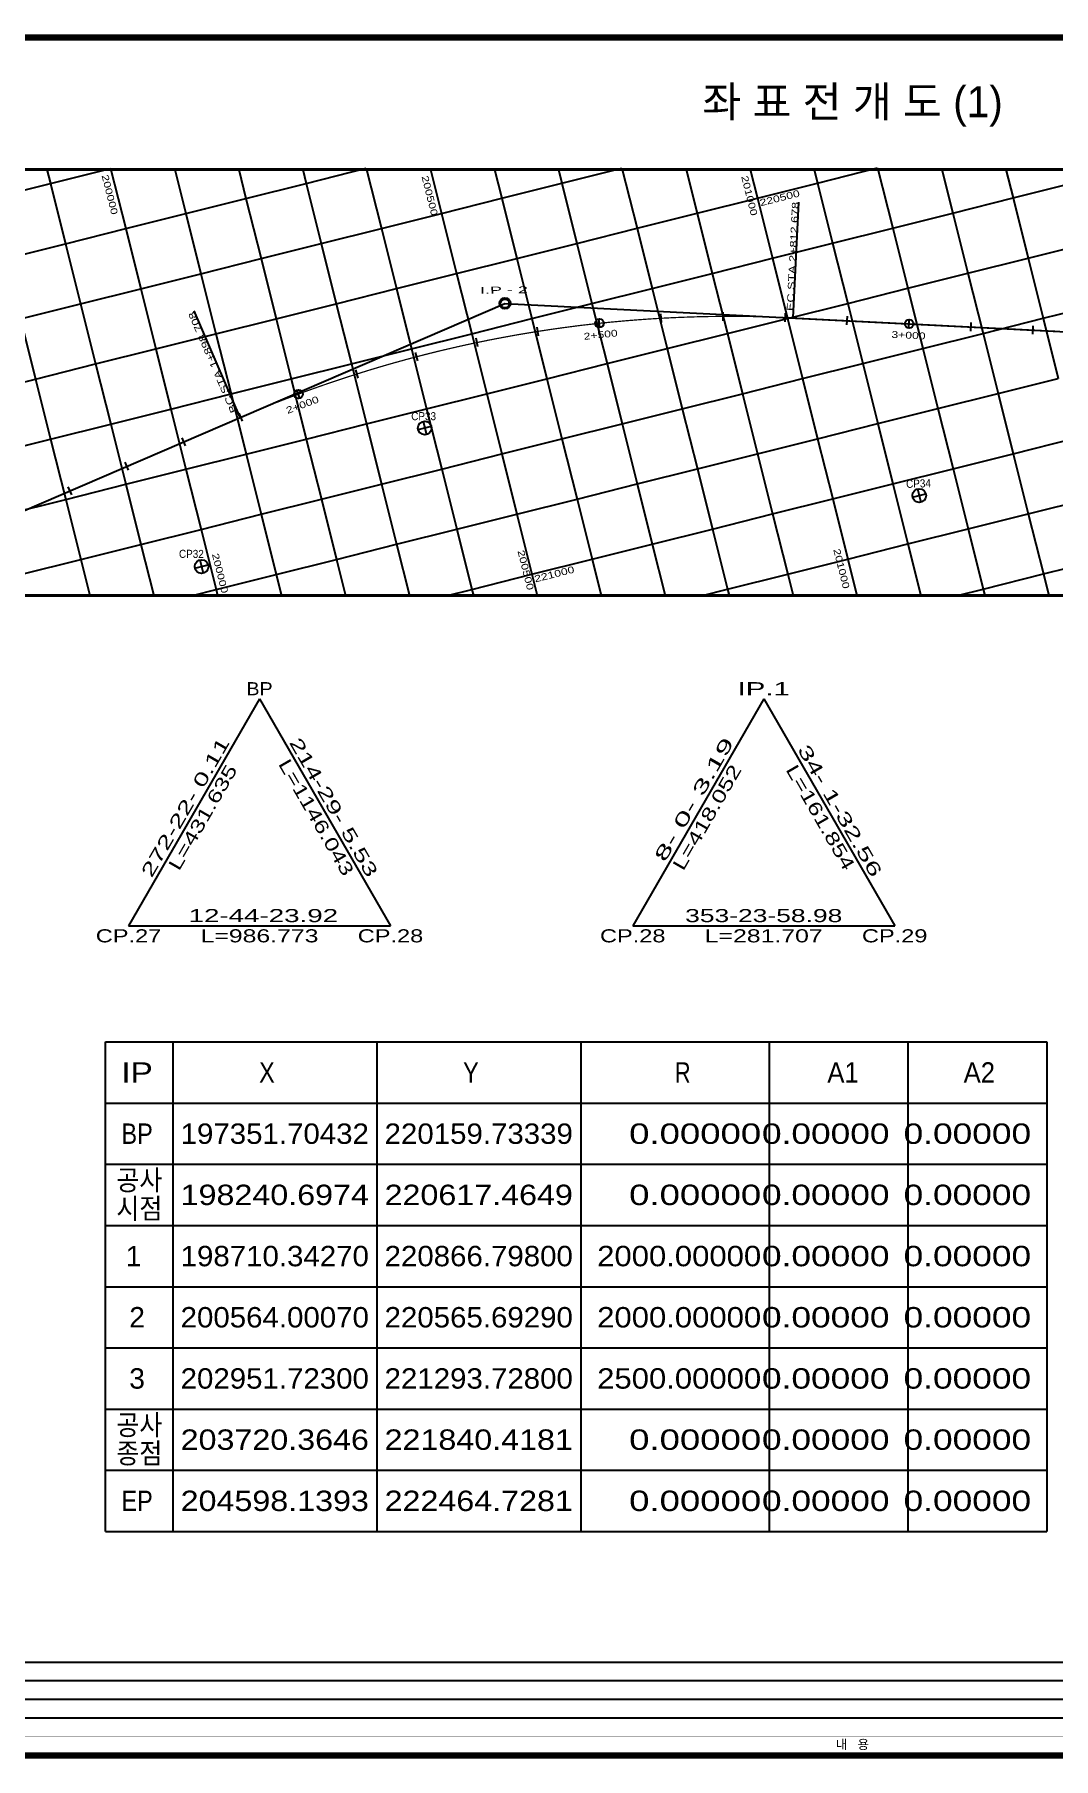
# Model space of a CAD drawing. Header units: millimetres. Extents: x 0 to 1450, y 0 to 594.
# Drawn here: x 464 to 792, y 19 to 575 of the extents above; entities that cross this region are included whole.
import ezdxf
from ezdxf.enums import TextEntityAlignment as Align

# ---------------------------------------------------------------- set-up
doc = ezdxf.new("R2010")
doc.units = ezdxf.units.MM
doc.header["$LTSCALE"] = 10
for name, color, linetype in [('CA-ALGN-CNTL', 2, 'Continuous'), ('CA-ALGN-IPLN', 1, 'Continuous'), ('CA-ALGN-STSM', 2, 'Continuous'), ('CA-ALGN-SUBL', 1, 'Continuous'), ('CA-ALGN-SUBT', 2, 'Continuous'), ('CA-ALGN-TEXT', 3, 'Continuous'), ('CA-TABL-LIN1', 4, 'Continuous'), ('CA-TABL-LIN2', 1, 'Continuous'), ('CA-TABL-TEX1', 6, 'Continuous'), ('CA-TABL-TEX2', 3, 'Continuous'), ('CV-GRID-BORD', 4, 'Continuous'), ('CV-GRID-LINE', 1, 'Continuous'), ('CV-GRID-TEXT', 4, 'Continuous'), ('CX-BORD', 3, 'Continuous'), ('CX-BORD-LIN1', 4, 'Continuous'), ('CX-BORD-LIN2', 3, 'Continuous'), ('CX-BORD-TEX2', 7, 'Continuous'), ('CX-BORD-TEX3', 6, 'Continuous')]:
    doc.layers.add(name, color=color, linetype=linetype)
doc.styles.add('GHS', font='Dotum.ttf')
doc.styles.add('RP2', font='Dotum.ttf')
doc.styles.add('TB_TEXT', font='Dotum.ttf')
doc.styles.add('TB_WBTXT', font='Dotum.ttf')
doc.styles.add('TB_WMTXT', font='Dotum.ttf')

# ---------------------------------------------------------------- blocks, each defined once
blk = doc.blocks.new('CXBLKA1-KHCA-부산~울산409_K2H(가1450)')
at = {"layer": 'CX-BORD-LIN1', "const_width": 2}
blk.add_lwpolyline([(1430, 20), (25, 20), (25, 574), (1430, 574)], close=True, dxfattribs=at)
at = {"layer": 'CX-BORD-LIN1'}
for points, const_width in [([(1430, 50), (25, 50)], 0.6), ([(1200, 26), (295, 26)], 0.2)]:
    blk.add_lwpolyline(points, dxfattribs=dict(at, const_width=const_width))
at = {"layer": 'CX-BORD-LIN2'}
for points in [[(1200, 44), (295, 44)], [(1200, 38), (295, 38)], [(1200, 32), (295, 32)]]:
    blk.add_lwpolyline(points, dxfattribs=at)
at = {"layer": 'CX-BORD-LIN1', "style": 'TB_TEXT'}
for tag, height, p in [('TR_RNUM4', 3, (310.11, 46.64)), ('TR_RDAT4', 3.5, (342.5, 47)), ('TR_DGN4', 3.5, (1093.12, 47)), ('TR_CHK4', 3.5, (1133.12, 47)), ('TR_APP4', 3.5, (1173.12, 47)), ('TR_RNUM3', 3, (310.11, 40.64)), ('TR_RDAT3', 3.5, (342.5, 41)), ('TR_DGN3', 3.5, (1093.12, 41)), ('TR_CHK3', 3.5, (1133.12, 41)), ('TR_APP3', 3.5, (1173.12, 41)), ('TR_RNUM2', 3, (310.11, 34.64)), ('TR_RDAT2', 3.5, (342.5, 35)), ('TR_DGN2', 3.5, (1093.12, 35)), ('TR_CHK2', 3.5, (1133.12, 35)), ('TR_APP2', 3.5, (1173.12, 35)), ('TR_RNUM1', 3, (310.11, 28.64)), ('TR_RDAT1', 3.5, (342.5, 29)), ('TR_DGN1', 3.5, (1093.12, 29)), ('TR_CHK1', 3.5, (1133.12, 29)), ('TR_APP1', 3.5, (1173.12, 29))]:
    blk.add_attdef(tag, text='', height=height, dxfattribs=at).set_placement(p, align=Align.MIDDLE_CENTER)
for tag, p in [('TR_RCON4', (367.3, 47)), ('TR_RCON3', (367.3, 41)), ('TR_RCON2', (367.3, 35)), ('TR_RCON1', (367.3, 29))]:
    blk.add_attdef(tag, text='', height=3.5, dxfattribs=at).set_placement(p, align=Align.MIDDLE_LEFT)
at = {"layer": 'CX-BORD-LIN2', "style": 'TB_TEXT'}
blk.add_attdef('TD_VERSION', text='', height=3, rotation=90, dxfattribs=at).set_placement((1434.5, 68.01), align=Align.MIDDLE_CENTER)
at = {"layer": 'CX-BORD-TEX2', "style": 'TB_WMTXT'}
for tag, height, p in [('TB_CNAME', 5, (40.34, 551.83)), ('TB_CSCOP', 4, (41.63, 543.83))]:
    blk.add_attdef(tag, text='', height=height, dxfattribs=at).set_placement(p, align=Align.BOTTOM_LEFT)
at = {"layer": 'CX-BORD-TEX2', "style": 'TB_WBTXT'}
for tag, height, p in [('TB_MTITIL', 10, (727.5, 553.33)), ('TB_STITL', 7, (727.5, 538.33))]:
    blk.add_attdef(tag, text='', height=height, dxfattribs=at).set_placement(p, align=Align.MIDDLE_CENTER)
at = {"layer": 'CX-BORD-TEX3', "style": 'TB_TEXT'}
blk.add_text('내   용', height=3, dxfattribs=at).set_placement((727.45, 23.58), align=Align.MIDDLE)
for tag, height, p in [('TD_DCOMP', 4.5, (242.5, 45)), ('TD_CSECT', 4.5, (1245, 45)), ('TD_DNAME_TOP', 4.5, (1389, 45)), ('TD_DNAME_MAIN', 4.5, (1389, 39.01)), ('TD_CCOMP', 4.5, (242.5, 35)), ('TD_HSCAL', 4.5, (1260.7, 35.24)), ('TD_VSCAL', 4.5, (1289.78, 35.24)), ('TD_DNAME_BOT', 3, (1389, 33.65)), ('TD_CNAME', 4.5, (90, 25.75)), ('TD_CSTEP', 4.5, (278.24, 25.53)), ('TD_FIELD', 4.5, (207.5, 25.53)), ('TD_DWGCODE', 4.5, (1275, 25.39)), ('TD_DWGNO', 4.5, (1389, 25.39))]:
    blk.add_attdef(tag, text='', height=height, dxfattribs=at).set_placement(p, align=Align.MIDDLE_CENTER)
at = {"layer": 'CX-BORD-TEX3', "style": 'TB_TEXT', "width": 0.9}
blk.add_attdef('TD_CDIST', text='', height=4, dxfattribs=at).set_placement((1290, 45), align=Align.MIDDLE_CENTER)

msp = doc.modelspace()

# ---------------------------------------------------------------- linework, layer by layer
at = {"layer": 'CA-ALGN-CNTL', "const_width": 0.4}
msp.add_lwpolyline([(460.78, 421.69), (463.9, 423.03), (464.08, 423.11), (464.6, 423.33), (465, 423.51), (466.14, 424), (466.84, 424.3), (466.93, 424.34), (467.76, 424.7), (469.41, 425.41), (469.87, 425.6), (470.24, 425.76), (470.51, 425.88), (471.43, 426.28), (472.57, 426.77), (473.09, 426.99), (475.11, 427.86), (478.78, 429.44), (481.54, 430.63), (482.45, 431.02), (486.13, 432.61), (489.8, 434.19), (493.48, 435.77), (497.15, 437.35), (500.82, 438.93), (504.5, 440.52), (508.17, 442.1), (511.85, 443.68), (515.52, 445.26), (518.83, 446.69), (519.19, 446.84), (522.87, 448.43), (524.89, 449.3), (526.54, 450.01), (529.98, 451.49), (530.21, 451.59), (531.13, 451.98), (531.91, 452.31), (533.9, 453.15), (537.6, 454.67), (541.31, 456.16), (545.04, 457.61), (548.78, 459.02), (549.08, 459.14), (549.21, 459.18), (550.09, 459.51), (550.41, 459.63), (552.53, 460.4), (556.3, 461.74), (560.09, 463.04), (563.88, 464.3), (567.69, 465.52), (571.51, 466.71), (572.28, 466.94), (573.62, 467.35), (575.34, 467.86), (579.19, 468.97), (581.88, 469.72), (582.08, 469.77), (582.65, 469.93), (583.04, 470.04), (584.97, 470.56), (585.42, 470.68), (586.32, 470.92), (586.9, 471.07), (587.78, 471.3), (588.84, 471.57), (590.29, 471.94), (590.78, 472.06), (591.36, 472.21), (593.79, 472.81), (594.66, 473.02), (594.76, 473.04), (597.39, 473.66), (597.74, 473.74), (598.48, 473.91), (598.56, 473.93), (599.73, 474.2), (600.12, 474.29), (600.51, 474.38), (600.51, 474.38), (602.46, 474.81), (603.44, 475.02), (604.57, 475.27), (604.77, 475.31), (606.37, 475.65), (609.57, 476.3), (609.66, 476.32), (610.29, 476.45), (614.22, 477.2), (618.15, 477.92), (619.14, 478.1), (622.09, 478.6), (622.69, 478.7), (626.04, 479.25), (630, 479.85), (633.96, 480.41), (637.92, 480.93), (640.31, 481.23), (640.9, 481.3), (640.96, 481.3), (641.89, 481.41), (645.87, 481.86), (649.85, 482.26), (653.83, 482.62), (655.13, 482.73), (655.53, 482.77), (656.62, 482.85), (657.82, 482.95), (661.81, 483.23), (665.8, 483.48), (669.8, 483.68), (673.79, 483.84), (676.59, 483.93), (676.79, 483.94), (677.79, 483.97), (678.39, 483.98), (680.79, 484.03), (681.79, 484.05), (682.73, 484.06), (685.79, 484.09), (688.19, 484.1), (689.79, 484.1), (693.79, 484.06), (694.29, 484.05), (694.99, 484.04), (695.09, 484.04), (695.53, 484.03), (696.43, 484.02), (697.29, 484), (697.79, 483.99), (698.89, 483.96), (699.29, 483.95), (700.09, 483.92), (700.29, 483.92), (701.79, 483.87), (702.89, 483.83), (702.99, 483.83), (703.29, 483.82), (704.79, 483.76), (705.78, 483.71), (708.32, 483.59), (708.74, 483.57), (709.44, 483.54), (709.78, 483.52), (713.77, 483.32), (714.27, 483.29), (717.57, 483.13), (717.77, 483.12), (717.89, 483.11), (719.17, 483.05), (720.23, 482.99), (721.76, 482.92), (722.82, 482.86), (722.82, 482.86), (724.16, 482.8), (725.76, 482.71), (727.22, 482.64), (729.36, 482.53), (729.75, 482.51), (730.75, 482.46), (731.25, 482.44), (731.65, 482.42), (732.25, 482.39), (733.75, 482.31), (734.21, 482.29), (735.45, 482.23), (735.95, 482.2), (736.35, 482.18), (736.55, 482.17), (737.74, 482.11), (741.2, 481.94), (741.74, 481.91), (742.94, 481.85), (743.74, 481.81), (744.74, 481.76), (745.73, 481.71), (748.19, 481.58), (749.43, 481.52), (749.73, 481.51), (751.53, 481.42), (752.73, 481.36), (753.38, 481.32), (753.42, 481.32), (753.72, 481.31), (755.18, 481.23), (757.72, 481.1), (759.72, 481), (760.12, 480.98), (761.71, 480.9), (762.17, 480.88), (764.31, 480.77), (765.71, 480.7), (769.16, 480.53), (769.7, 480.5), (773.7, 480.3), (774.7, 480.25), (775.17, 480.22), (775.17, 480.22), (776.22, 480.17), (777.69, 480.1), (778.82, 480.04), (781.69, 479.9), (785.68, 479.69), (789.68, 479.49), (793.67, 479.29)], dxfattribs=at)
at = {"layer": 'CA-ALGN-IPLN'}
msp.add_lwpolyline([(59.12, 390.16), (270.45, 339.73), (615.41, 488.28), (1114.03, 463.14)], dxfattribs=at)
at = {"layer": 'CA-ALGN-STSM', "linetype": 'Continuous'}
for p, q in [((665.88, 482.08), (665.72, 484.87)), ((685.8, 482.69), (685.78, 485.49)), ((705.72, 482.32), (705.85, 485.11)), ((725.69, 481.32), (725.83, 484.11)), ((626.26, 477.86), (625.83, 480.63)), ((646.02, 480.47), (645.72, 483.25)), ((646.02, 480.47), (645.72, 483.25)), ((745.66, 480.31), (745.8, 483.11)), ((745.66, 480.31), (745.8, 483.11)), ((765.64, 479.3), (765.78, 482.1)), ((785.61, 478.3), (785.75, 481.09)), ((606.66, 474.28), (606.09, 477.02)), ((587.26, 469.71), (586.55, 472.42)), ((568.11, 464.19), (567.27, 466.86)), ((549.27, 457.71), (548.29, 460.34)), ((549.27, 457.71), (548.29, 460.34)), ((530.77, 450.3), (529.66, 452.88)), ((512.4, 442.39), (511.29, 444.97)), ((587.4, 447.56), (591.67, 448.63)), ((589, 450.22), (590.07, 445.96)), ((494.03, 434.48), (492.92, 437.06)), ((475.66, 426.57), (474.55, 429.14)), ((748.46, 428.43), (749.53, 424.16)), ((746.86, 425.76), (751.13, 426.83)), ((515.41, 402.87), (519.68, 403.94)), ((517.01, 405.54), (518.08, 401.27))]:
    msp.add_line(p, q, dxfattribs=at)
for centre, radius in [((615.41, 488.28), 1.8), ((615.41, 488.28), 1.4), ((645.87, 481.86), 1.4), ((745.73, 481.71), 1.4), ((548.78, 459.02), 1.4), ((589.53, 448.09), 2.2), ((749, 426.29), 2.2), ((517.54, 403.4), 2.2)]:
    msp.add_circle(centre, radius, dxfattribs=at)
at = {"layer": 'CA-ALGN-SUBL', "linetype": 'Continuous'}
for p, q in [((708.32, 483.59), (710.2, 520.95)), ((529.98, 451.49), (515.19, 485.84))]:
    msp.add_line(p, q, dxfattribs=at)
at = {"layer": 'CA-TABL-LIN1', "linetype": 'Continuous'}
for p, q in [((486.57, 92.23), (486.57, 250.11)), ((486.57, 250.11), (790.19, 250.11)), ((790.19, 250.11), (790.19, 92.23)), ((486.57, 230.38), (790.19, 230.38)), ((486.57, 92.23), (790.19, 92.23))]:
    msp.add_line(p, q, dxfattribs=at)
at = {"layer": 'CA-TABL-LIN2', "linetype": 'Continuous'}
for p, q in [((536.24, 360.74), (494, 287.58)), ((536.24, 360.74), (578.48, 287.58)), ((698.85, 360.74), (656.61, 287.58)), ((698.85, 360.74), (741.09, 287.58)), ((494, 287.58), (578.48, 287.58)), ((656.61, 287.58), (741.09, 287.58)), ((508.27, 250.11), (508.27, 92.23)), ((574.05, 250.11), (574.05, 92.23)), ((639.83, 250.11), (639.83, 92.23)), ((700.56, 250.11), (700.56, 92.23)), ((745.37, 250.11), (745.37, 92.23)), ((486.57, 210.64), (790.19, 210.64)), ((486.57, 190.91), (790.19, 190.91)), ((486.57, 171.17), (790.19, 171.17)), ((486.57, 151.44), (790.19, 151.44)), ((486.57, 131.7), (790.19, 131.7)), ((486.57, 111.97), (790.19, 111.97))]:
    msp.add_line(p, q, dxfattribs=at)
at = {"layer": 'CV-GRID-BORD', "const_width": 1}
msp.add_lwpolyline([(1118.61, 317.36), (1389.19, 317.36), (1389.19, 531.46), (59.12, 531.46), (59.12, 317.36), (451.35, 317.36), (451.35, 394.08), (1118.61, 394.08), (1118.61, 317.36)], dxfattribs=at)
at = {"layer": 'CV-GRID-LINE', "linetype": 'Continuous'}
for p, q in [((467.68, 531.46), (468.82, 526.93)), ((468.82, 526.93), (488.22, 531.8)), ((488.22, 531.8), (493.08, 512.4)), ((508.92, 531.46), (512.48, 517.26)), ((529.54, 531.46), (531.88, 522.12)), ((550.16, 531.46), (551.28, 526.98)), ((551.28, 526.98), (570.68, 531.85)), ((570.68, 531.85), (575.54, 512.45)), ((591.4, 531.46), (594.94, 517.31)), ((612.01, 531.46), (614.34, 522.17)), ((632.63, 531.46), (633.74, 527.03)), ((633.74, 527.03), (653.14, 531.9)), ((653.14, 531.9), (658, 512.5)), ((673.87, 531.46), (677.4, 517.36)), ((694.49, 531.46), (696.8, 522.22)), ((715.11, 531.46), (716.2, 527.08)), ((716.2, 527.08), (735.6, 531.95)), ((735.6, 531.95), (740.47, 512.55)), ((756.34, 531.46), (759.87, 517.41)), ((776.96, 531.46), (779.27, 522.27)), ((449.42, 522.07), (468.82, 526.93)), ((468.82, 526.93), (473.68, 507.53)), ((531.88, 522.12), (551.28, 526.98)), ((551.28, 526.98), (556.14, 507.58)), ((614.34, 522.17), (633.74, 527.03)), ((633.74, 527.03), (638.6, 507.63)), ((696.8, 522.22), (716.2, 527.08)), ((716.2, 527.08), (721.07, 507.68)), ((779.27, 522.27), (798.67, 527.13)), ((493.08, 512.4), (512.48, 517.26)), ((512.48, 517.26), (531.88, 522.12)), ((512.48, 517.26), (517.34, 497.86)), ((531.88, 522.12), (536.74, 502.72)), ((575.54, 512.45), (594.94, 517.31)), ((594.94, 517.31), (614.34, 522.17)), ((594.94, 517.31), (599.8, 497.91)), ((614.34, 522.17), (619.2, 502.77)), ((658, 512.5), (677.4, 517.36)), ((677.4, 517.36), (696.8, 522.22)), ((677.4, 517.36), (682.27, 497.96)), ((696.8, 522.22), (701.67, 502.82)), ((740.47, 512.55), (759.87, 517.41)), ((759.87, 517.41), (779.27, 522.27)), ((759.87, 517.41), (764.73, 498.01)), ((779.27, 522.27), (784.13, 502.87)), ((473.68, 507.53), (493.08, 512.4)), ((493.08, 512.4), (497.94, 493)), ((556.14, 507.58), (575.54, 512.45)), ((575.54, 512.45), (580.4, 493.05)), ((638.6, 507.63), (658, 512.5)), ((658, 512.5), (662.87, 493.1)), ((721.07, 507.68), (740.47, 512.55)), ((740.47, 512.55), (745.33, 493.15)), ((454.28, 502.67), (473.68, 507.53)), ((473.68, 507.53), (478.54, 488.13)), ((536.74, 502.72), (556.14, 507.58)), ((556.14, 507.58), (561, 488.18)), ((619.2, 502.77), (638.6, 507.63)), ((638.6, 507.63), (643.47, 488.23)), ((701.67, 502.82), (721.07, 507.68)), ((721.07, 507.68), (725.93, 488.28)), ((784.13, 502.87), (803.53, 507.73)), ((517.34, 497.86), (536.74, 502.72)), ((536.74, 502.72), (541.6, 483.32)), ((599.8, 497.91), (619.2, 502.77)), ((619.2, 502.77), (624.07, 483.37)), ((682.27, 497.96), (701.67, 502.82)), ((701.67, 502.82), (706.53, 483.42)), ((764.73, 498.01), (784.13, 502.87)), ((784.13, 502.87), (788.99, 483.47)), ((497.94, 493), (517.34, 497.86)), ((517.34, 497.86), (522.2, 478.46)), ((580.4, 493.05), (599.8, 497.91)), ((599.8, 497.91), (604.67, 478.51)), ((662.87, 493.1), (682.27, 497.96)), ((682.27, 497.96), (687.13, 478.56)), ((745.33, 493.15), (764.73, 498.01)), ((764.73, 498.01), (769.59, 478.61)), ((478.54, 488.13), (497.94, 493)), ((497.94, 493), (502.8, 473.6)), ((561, 488.18), (580.4, 493.05)), ((580.4, 493.05), (585.27, 473.65)), ((643.47, 488.23), (662.87, 493.1)), ((662.87, 493.1), (667.73, 473.7)), ((725.93, 488.28), (745.33, 493.15)), ((745.33, 493.15), (750.19, 473.75)), ((459.14, 483.27), (478.54, 488.13)), ((478.54, 488.13), (483.4, 468.74)), ((541.6, 483.32), (561, 488.18)), ((561, 488.18), (565.87, 468.79)), ((624.07, 483.37), (643.47, 488.23)), ((643.47, 488.23), (648.33, 468.84)), ((706.53, 483.42), (725.93, 488.28)), ((725.93, 488.28), (730.79, 468.88)), ((788.99, 483.47), (808.39, 488.33)), ((459.14, 483.27), (464, 463.87)), ((502.8, 473.6), (522.2, 478.46)), ((522.2, 478.46), (541.6, 483.32)), ((522.2, 478.46), (527.07, 459.06)), ((541.6, 483.32), (546.47, 463.92)), ((585.27, 473.65), (604.67, 478.51)), ((604.67, 478.51), (624.07, 483.37)), ((604.67, 478.51), (609.53, 459.11)), ((624.07, 483.37), (628.93, 463.97)), ((667.73, 473.7), (687.13, 478.56)), ((687.13, 478.56), (706.53, 483.42)), ((687.13, 478.56), (691.99, 459.16)), ((706.53, 483.42), (711.39, 464.02)), ((750.19, 473.75), (769.59, 478.61)), ((769.59, 478.61), (788.99, 483.47)), ((769.59, 478.61), (774.45, 459.21)), ((788.99, 483.47), (793.85, 464.07)), ((483.4, 468.74), (502.8, 473.6)), ((502.8, 473.6), (507.67, 454.2)), ((565.87, 468.79), (585.27, 473.65)), ((585.27, 473.65), (590.13, 454.25)), ((648.33, 468.84), (667.73, 473.7)), ((667.73, 473.7), (672.59, 454.3)), ((730.79, 468.88), (750.19, 473.75)), ((750.19, 473.75), (755.05, 454.35)), ((464, 463.87), (483.4, 468.74)), ((483.4, 468.74), (488.27, 449.34)), ((546.47, 463.92), (565.87, 468.79)), ((565.87, 468.79), (570.73, 449.39)), ((628.93, 463.97), (648.33, 468.84)), ((648.33, 468.84), (653.19, 449.44)), ((711.39, 464.02), (730.79, 468.88)), ((730.79, 468.88), (735.65, 449.49)), ((444.6, 459.01), (464, 463.87)), ((464, 463.87), (468.87, 444.47)), ((527.07, 459.06), (546.47, 463.92)), ((546.47, 463.92), (551.33, 444.52)), ((609.53, 459.11), (628.93, 463.97)), ((628.93, 463.97), (633.79, 444.57)), ((691.99, 459.16), (711.39, 464.02)), ((711.39, 464.02), (716.25, 444.62)), ((774.45, 459.21), (793.85, 464.07)), ((507.67, 454.2), (527.07, 459.06)), ((527.07, 459.06), (531.93, 439.66)), ((590.13, 454.25), (609.53, 459.11)), ((609.53, 459.11), (614.39, 439.71)), ((672.59, 454.3), (691.99, 459.16)), ((691.99, 459.16), (696.85, 439.76)), ((755.05, 454.35), (774.45, 459.21)), ((774.45, 459.21), (779.32, 439.81)), ((488.27, 449.34), (507.67, 454.2)), ((507.67, 454.2), (512.53, 434.8)), ((570.73, 449.39), (590.13, 454.25)), ((590.13, 454.25), (594.99, 434.85)), ((653.19, 449.44), (672.59, 454.3)), ((672.59, 454.3), (677.45, 434.9)), ((735.65, 449.49), (755.05, 454.35)), ((755.05, 454.35), (759.92, 434.95)), ((468.87, 444.47), (488.27, 449.34)), ((488.27, 449.34), (493.13, 429.94)), ((551.33, 444.52), (570.73, 449.39)), ((570.73, 449.39), (575.59, 429.99)), ((633.79, 444.57), (653.19, 449.44)), ((653.19, 449.44), (658.05, 430.04)), ((716.25, 444.62), (735.65, 449.49)), ((735.65, 449.49), (740.52, 430.09)), ((449.47, 439.61), (468.87, 444.47)), ((468.87, 444.47), (473.73, 425.07)), ((512.53, 434.8), (531.93, 439.66)), ((531.93, 439.66), (551.33, 444.52)), ((531.93, 439.66), (536.79, 420.26)), ((551.33, 444.52), (556.19, 425.12)), ((594.99, 434.85), (614.39, 439.71)), ((614.39, 439.71), (633.79, 444.57)), ((614.39, 439.71), (619.25, 420.31)), ((633.79, 444.57), (638.65, 425.17)), ((677.45, 434.9), (696.85, 439.76)), ((696.85, 439.76), (716.25, 444.62)), ((696.85, 439.76), (701.72, 420.36)), ((716.25, 444.62), (721.12, 425.22)), ((759.92, 434.95), (779.32, 439.81)), ((779.32, 439.81), (798.72, 444.67)), ((779.32, 439.81), (784.18, 420.41)), ((493.13, 429.94), (512.53, 434.8)), ((512.53, 434.8), (517.39, 415.4)), ((575.59, 429.99), (594.99, 434.85)), ((594.99, 434.85), (599.85, 415.45)), ((658.05, 430.04), (677.45, 434.9)), ((677.45, 434.9), (682.32, 415.5)), ((740.52, 430.09), (759.92, 434.95)), ((759.92, 434.95), (764.78, 415.55)), ((473.73, 425.07), (493.13, 429.94)), ((493.13, 429.94), (497.99, 410.54)), ((556.19, 425.12), (575.59, 429.99)), ((575.59, 429.99), (580.45, 410.59)), ((638.65, 425.17), (658.05, 430.04)), ((658.05, 430.04), (662.92, 410.64)), ((721.12, 425.22), (740.52, 430.09)), ((740.52, 430.09), (745.38, 410.69)), ((454.33, 420.21), (473.73, 425.07)), ((473.73, 425.07), (478.59, 405.67)), ((536.79, 420.26), (556.19, 425.12)), ((556.19, 425.12), (561.05, 405.72)), ((619.25, 420.31), (638.65, 425.17)), ((638.65, 425.17), (643.52, 405.77)), ((701.72, 420.36), (721.12, 425.22)), ((721.12, 425.22), (725.98, 405.82)), ((784.18, 420.41), (803.58, 425.27)), ((517.39, 415.4), (536.79, 420.26)), ((536.79, 420.26), (541.65, 400.86)), ((599.85, 415.45), (619.25, 420.31)), ((619.25, 420.31), (624.12, 400.91)), ((682.32, 415.5), (701.72, 420.36)), ((701.72, 420.36), (706.58, 400.96)), ((764.78, 415.55), (784.18, 420.41)), ((784.18, 420.41), (789.04, 401.01)), ((497.99, 410.54), (517.39, 415.4)), ((517.39, 415.4), (522.25, 396)), ((580.45, 410.59), (599.85, 415.45)), ((599.85, 415.45), (604.72, 396.05)), ((662.92, 410.64), (682.32, 415.5)), ((682.32, 415.5), (687.18, 396.1)), ((745.38, 410.69), (764.78, 415.55)), ((764.78, 415.55), (769.64, 396.15)), ((478.59, 405.67), (497.99, 410.54)), ((497.99, 410.54), (502.12, 394.08)), ((561.05, 405.72), (580.45, 410.59)), ((580.45, 410.59), (584.59, 394.08)), ((643.52, 405.77), (662.92, 410.64)), ((662.92, 410.64), (667.07, 394.08)), ((725.98, 405.82), (745.38, 410.69)), ((745.38, 410.69), (749.54, 394.08)), ((459.19, 400.81), (478.59, 405.67)), ((478.59, 405.67), (481.5, 394.08)), ((522.25, 396), (541.65, 400.86)), ((541.65, 400.86), (561.05, 405.72)), ((541.65, 400.86), (543.35, 394.08)), ((561.05, 405.72), (563.97, 394.08)), ((604.72, 396.05), (624.12, 400.91)), ((624.12, 400.91), (643.52, 405.77)), ((624.12, 400.91), (625.83, 394.08)), ((643.52, 405.77), (646.45, 394.08)), ((687.18, 396.1), (706.58, 400.96)), ((706.58, 400.96), (725.98, 405.82)), ((706.58, 400.96), (708.3, 394.08)), ((725.98, 405.82), (728.92, 394.08)), ((769.64, 396.15), (789.04, 401.01)), ((789.04, 401.01), (808.44, 405.87)), ((789.04, 401.01), (790.78, 394.08)), ((514.59, 394.08), (522.25, 396)), ((522.25, 396), (522.74, 394.08)), ((596.85, 394.08), (604.72, 396.05)), ((604.72, 396.05), (605.21, 394.08)), ((679.12, 394.08), (687.18, 396.1)), ((687.18, 396.1), (687.68, 394.08)), ((761.38, 394.08), (769.64, 396.15)), ((769.64, 396.15), (770.16, 394.08))]:
    msp.add_line(p, q, dxfattribs=at)

# ---------------------------------------------------------------- block references
at = {"layer": 'CX-BORD'}
ref = msp.add_blockref('CXBLKA1-KHCA-부산~울산409_K2H(가1450)', (0, 0), dxfattribs=at)
ref.add_attrib('TB_MTITIL', '좌 표 전 개 도 (1)', dxfattribs={"layer": 'CX-BORD-TEX2', "height": 10, "style": 'TB_WBTXT'}).set_placement((727.5, 553.33), align=Align.MIDDLE_CENTER)

# ---------------------------------------------------------------- texts
at = {"layer": 'CA-ALGN-SUBT', "style": 'RP2'}
for s, rotation, width, p, p2 in [('EC STA 2+812.678', 87.1141, 1.287477, (708.43, 485.79), (710.2, 520.95)), ('BC STA 1+898.708', 113.2974, 1.280208, (529.11, 453.51), (515.19, 485.84))]:
    msp.add_text(s, height=2.2, rotation=rotation, dxfattribs=dict(at, width=width)).set_placement(p, p2, align=Align.FIT)
at = {"layer": 'CA-ALGN-TEXT', "style": 'RP2'}
for s, height, rotation, width, p, p2 in [('I.P - 2', 2.2, 0.6676, 1.616735, (607.39, 491.4), (622.79, 491.58)), ('2+500', 2.2, 6.0717, 1.23492, (640.91, 476.5), (651.85, 477.67)), ('3+000', 2.2, 357.1141, 1.23492, (740, 477.19), (750.99, 476.64)), ('2+000', 2.2, 20.3956, 1.23492, (545.3, 452.61), (555.61, 456.44)), ('CP33', 2.6, 359.8752, 0.875557, (585.17, 450.61), (593.17, 450.59)), ('CP34', 2.6, 1.7962, 0.875557, (744.81, 428.76), (752.8, 429.01)), ('CP32', 2.6, 359.5795, 0.875557, (510.26, 406.23), (518.26, 406.17))]:
    msp.add_text(s, height=height, rotation=rotation, dxfattribs=dict(at, width=width)).set_placement(p, p2, align=Align.FIT)
at = {"layer": 'CA-TABL-TEX1', "style": 'RP2'}
for s, height, width, p, p2 in [('BP', 4.224, 1.088626, (532.02, 361.9), (540.47, 361.9)), ('IP.1', 4.224, 1.549133, (690.4, 361.9), (707.3, 361.9)), ('CP.27', 4.224, 1.239072, (483.44, 282.21), (504.56, 282.21)), ('CP.28', 4.224, 1.239072, (567.92, 282.21), (589.04, 282.21)), ('CP.28', 4.224, 1.239072, (646.05, 282.21), (667.17, 282.21)), ('CP.29', 4.224, 1.239072, (730.53, 282.21), (751.65, 282.21)), ('IP', 6.578, 1.229768, (491.7, 236.96), (501.82, 236.96)), ('X', 6.58, 0.917351, (536.1, 236.96), (541.16, 236.96)), ('Y', 6.58, 0.92033, (601.88, 236.96), (606.94, 236.96)), ('R', 6.58, 0.828835, (670.2, 236.96), (675.26, 236.96)), ('A1', 6.578, 0.885817, (719.37, 236.96), (729.49, 236.96)), ('A2', 6.578, 0.885817, (763.33, 236.96), (773.45, 236.96))]:
    msp.add_text(s, height=height, dxfattribs=dict(at, width=width)).set_placement(p, p2, align=Align.FIT)
at = {"layer": 'CA-TABL-TEX2', "style": 'RP2'}
for s, rotation, width, p, p2 in [('272-22- 0.11', 60, 1.318033, (501.45, 302.79), (526.8, 346.69)), ('214-29- 5.53', 300, 1.318033, (545.69, 346.69), (571.03, 302.79)), ('  8- 0- 3.19', 60, 1.487637, (664.06, 302.79), (689.41, 346.69)), (' 34- 1-32.56', 300, 1.370101, (708.3, 346.69), (733.64, 302.79)), ('L=431.635', 60, 1.296014, (510.27, 305.01), (529.28, 337.94)), ('L=1146.043', 300, 1.289589, (542.15, 339.77), (563.27, 303.18)), ('L=418.052', 60, 1.296014, (672.88, 305.01), (691.89, 337.94)), ('L=161.854', 300, 1.296014, (705.81, 337.94), (724.82, 305.01))]:
    msp.add_text(s, height=4.224, rotation=rotation, dxfattribs=dict(at, width=width)).set_placement(p, p2, align=Align.FIT)
for s, height, width, p, p2 in [(' 12-44-23.92', 4.224, 1.318033, (510.9, 288.73), (561.59, 288.73)), ('353-23-58.98', 4.224, 1.269777, (673.51, 288.73), (724.2, 288.73)), ('L=986.773', 4.224, 1.296014, (517.23, 282.21), (555.25, 282.21)), ('L=281.707', 4.224, 1.296014, (679.84, 282.21), (717.86, 282.21)), ('BP', 6.578, 0.837405, (491.7, 217.22), (501.82, 217.22)), ('197351.70432', 6.5784, 0.978719, (510.8, 217.22), (571.52, 217.22)), ('220159.73339', 6.5784, 0.978719, (576.58, 217.22), (637.3, 217.22)), ('    0.00000', 6.5784, 1.169133, (642.36, 217.22), (698.03, 217.22)), ('   0.00000', 6.578, 1.135663, (688.81, 217.22), (739.42, 217.22)), ('   0.00000', 6.578, 1.135663, (734.48, 217.22), (785.09, 217.22)), ('198240.6974', 6.5784, 1.070676, (510.8, 197.49), (571.52, 197.49)), ('220617.4649', 6.5784, 1.070676, (576.58, 197.49), (637.3, 197.49)), ('    0.00000', 6.5784, 1.169133, (642.36, 197.49), (698.03, 197.49)), ('   0.00000', 6.578, 1.135663, (688.81, 197.49), (739.42, 197.49)), ('   0.00000', 6.578, 1.135663, (734.48, 197.49), (785.09, 197.49)), ('1', 6.58, 0.94962, (493.11, 177.75), (498.17, 177.75)), ('198710.34270', 6.5784, 0.978719, (510.8, 177.75), (571.52, 177.75)), ('220866.79800', 6.5784, 0.978719, (576.58, 177.75), (637.3, 177.75)), (' 2000.00000', 6.5784, 1.022488, (642.36, 177.75), (698.03, 177.75)), ('   0.00000', 6.578, 1.135663, (688.81, 177.75), (739.42, 177.75)), ('   0.00000', 6.578, 1.135663, (734.48, 177.75), (785.09, 177.75)), ('2', 6.58, 0.94962, (494.23, 158.02), (499.29, 158.02)), ('200564.00070', 6.5784, 0.978719, (510.8, 158.02), (571.52, 158.02)), ('220565.69290', 6.5784, 0.978719, (576.58, 158.02), (637.3, 158.02)), (' 2000.00000', 6.5784, 1.022488, (642.36, 158.02), (698.03, 158.02)), ('   0.00000', 6.578, 1.135663, (688.81, 158.02), (739.42, 158.02)), ('   0.00000', 6.578, 1.135663, (734.48, 158.02), (785.09, 158.02)), ('3', 6.58, 0.94962, (494.23, 138.28), (499.29, 138.28)), ('202951.72300', 6.5784, 0.978719, (510.8, 138.28), (571.52, 138.28)), ('221293.72800', 6.5784, 0.978719, (576.58, 138.28), (637.3, 138.28)), (' 2500.00000', 6.5784, 1.022488, (642.36, 138.28), (698.03, 138.28)), ('   0.00000', 6.578, 1.135663, (688.81, 138.28), (739.42, 138.28)), ('   0.00000', 6.578, 1.135663, (734.48, 138.28), (785.09, 138.28)), ('203720.3646', 6.5784, 1.070676, (510.8, 118.55), (571.52, 118.55)), ('221840.4181', 6.5784, 1.070676, (576.58, 118.55), (637.3, 118.55)), ('    0.00000', 6.5784, 1.169133, (642.36, 118.55), (698.03, 118.55)), ('   0.00000', 6.578, 1.135663, (688.81, 118.55), (739.42, 118.55)), ('   0.00000', 6.578, 1.135663, (734.48, 118.55), (785.09, 118.55)), ('EP', 6.578, 0.87085, (491.7, 98.81), (501.82, 98.81)), ('204598.1393', 6.5784, 1.070676, (510.8, 98.81), (571.52, 98.81)), ('222464.7281', 6.5784, 1.070676, (576.58, 98.81), (637.3, 98.81)), ('    0.00000', 6.5784, 1.169133, (642.36, 98.81), (698.03, 98.81)), ('   0.00000', 6.578, 1.135663, (688.81, 98.81), (739.42, 98.81)), ('   0.00000', 6.578, 1.135663, (734.48, 98.81), (785.09, 98.81))]:
    msp.add_text(s, height=height, dxfattribs=dict(at, width=width)).set_placement(p, p2, align=Align.FIT)
at = {"layer": 'CA-TABL-TEX2', "style": 'GHS', "width": 0.9}
for s, p in [('공사', (490.05, 202.25)), ('시점', (490.05, 193.11)), ('공사', (490.05, 123.31)), ('종점', (490.05, 114.17))]:
    msp.add_text(s, height=6.578, dxfattribs=at).set_placement(p)
at = {"layer": 'CV-GRID-TEXT', "style": 'RP2', "width": 1.234506}
for s, rotation, p, p2 in [('200000', 284.071, (485.3, 529.5), (488.51, 516.69)), ('200500', 284.071, (588.48, 529.16), (591.69, 516.35)), ('201000', 284.071, (691.57, 529.16), (694.78, 516.35)), ('220500', 14.071, (697.87, 519.6), (710.68, 522.81)), ('200000', 284.071, (520.87, 407.39), (524.08, 394.59)), ('200500', 284.071, (619.43, 408.42), (622.64, 395.61)), ('201000', 284.071, (721.28, 408.86), (724.49, 396.06)), ('221000', 14.071, (625.18, 398.29), (637.99, 401.5))]:
    msp.add_text(s, height=2.2, rotation=rotation, dxfattribs=at).set_placement(p, p2, align=Align.FIT)

doc.saveas('drawing.dxf')
